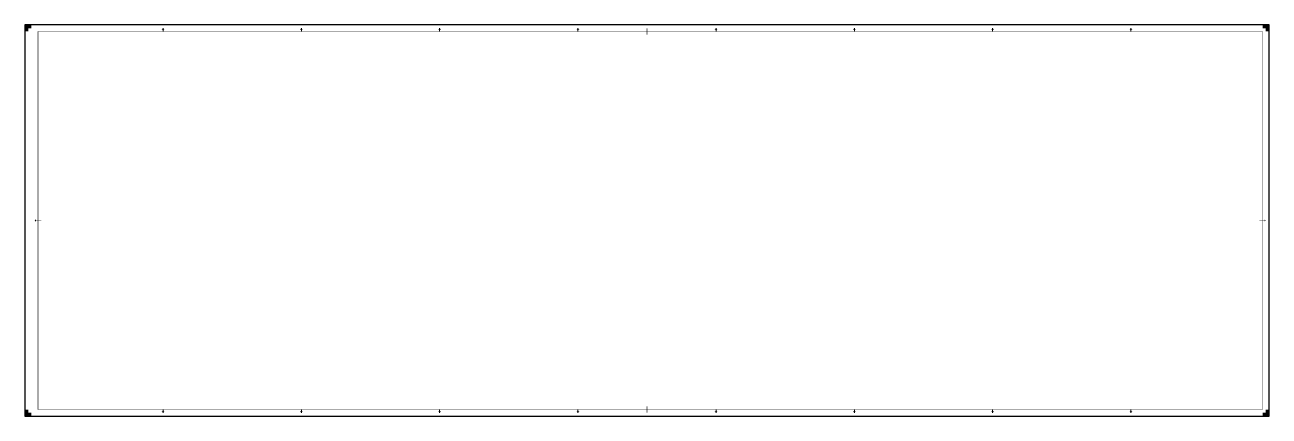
# Model space of a CAD drawing. Extents: x 0 to 1890, y 0 to 594.
import ezdxf

# ---------------------------------------------------------------- set-up
doc = ezdxf.new("R2010")
doc.units = 0
doc.header["$LTSCALE"] = 0.2
for name, color, linetype, lineweight in [('X-XX-AL-TEKENBLAD_KADER-G', 7, 'Continuous', 25), ('X-XX-AL-TEKENBLAD_KADER_AFSNIJMARKERING-G', 7, 'Continuous', 25), ('X-XX-AL-TEKENBLAD_KADER_CENTERMARKERING-G', 7, 'Continuous', 25), ('X-XX-AL-TEKENBLAD_KADER_VOUWMERK-G', 7, 'Continuous', 18)]:
    doc.layers.add(name, color=color, linetype=linetype, lineweight=lineweight)

msp = doc.modelspace()

# ---------------------------------------------------------------- hatches: boundary and pattern name
at = {"layer": 'X-XX-AL-TEKENBLAD_KADER_AFSNIJMARKERING-G'}
for points in [[(10, 594), (0, 594), (0, 584), (5, 584), (5, 589), (10, 589)], [(1890, 584), (1890, 594), (1880, 594), (1880, 589), (1885, 589), (1885, 584)], [(0, 10), (0, 0), (10, 0), (10, 5), (5, 5), (5, 10)], [(1880, 0), (1890, 0), (1890, 10), (1885, 10), (1885, 5), (1880, 5)]]:
    msp.add_hatch(color=256, dxfattribs=at).paths.add_polyline_path(points)
at = {"layer": 'X-XX-AL-TEKENBLAD_KADER_VOUWMERK-G'}
for points in [[(212, 587), (210, 589), (208, 587)], [(422, 587), (420, 589), (418, 587)], [(632, 587), (630, 589), (628, 587)], [(842, 587), (840, 589), (838, 587)], [(1052, 587), (1050, 589), (1048, 587)], [(1262, 587), (1260, 589), (1258, 587)], [(1472, 587), (1470, 589), (1468, 587)], [(1682, 587), (1680, 589), (1678, 587)], [(17, 299), (15, 297), (17, 295)], [(1883, 295), (1885, 297), (1883, 299)], [(208, 7), (210, 5), (212, 7)], [(418, 7), (420, 5), (422, 7)], [(628, 7), (630, 5), (632, 7)], [(838, 7), (840, 5), (842, 7)], [(1048, 7), (1050, 5), (1052, 7)], [(1258, 7), (1260, 5), (1262, 7)], [(1468, 7), (1470, 5), (1472, 7)], [(1678, 7), (1680, 5), (1682, 7)]]:
    msp.add_hatch(color=256, dxfattribs=at).paths.add_polyline_path(points)

# ---------------------------------------------------------------- linework, layer by layer
at = {"layer": 'X-XX-AL-TEKENBLAD_KADER-G'}
for p, q in [((1890, 594), (0, 594)), ((0, 594), (0, 0)), ((1890, 0), (1890, 594)), ((0, 0), (1890, 0))]:
    msp.add_line(p, q, dxfattribs=at)
at = {"layer": 'X-XX-AL-TEKENBLAD_KADER-G', "const_width": 0.7, "flags": 128}
msp.add_lwpolyline([(20, 10), (1880, 10), (1880, 584), (20, 584)], close=True, dxfattribs=at)
at = {"layer": 'X-XX-AL-TEKENBLAD_KADER_CENTERMARKERING-G', "const_width": 0.7, "flags": 128}
for points in [[(945, 589), (945, 579)], [(15, 297), (25, 297)], [(1885, 297), (1875, 297)], [(945, 5), (945, 15)]]:
    msp.add_lwpolyline(points, dxfattribs=at)
at = {"layer": 'X-XX-AL-TEKENBLAD_KADER_VOUWMERK-G'}
for p, q in [((210, 584), (210, 589)), ((420, 584), (420, 589)), ((630, 584), (630, 589)), ((840, 584), (840, 589)), ((1050, 584), (1050, 589)), ((1260, 584), (1260, 589)), ((1470, 584), (1470, 589)), ((1680, 584), (1680, 589)), ((210, 5), (210, 10)), ((420, 5), (420, 10)), ((630, 5), (630, 10)), ((840, 5), (840, 10)), ((1050, 5), (1050, 10)), ((1260, 5), (1260, 10)), ((1470, 5), (1470, 10)), ((1680, 5), (1680, 10))]:
    msp.add_line(p, q, dxfattribs=at)

doc.saveas('drawing.dxf')
